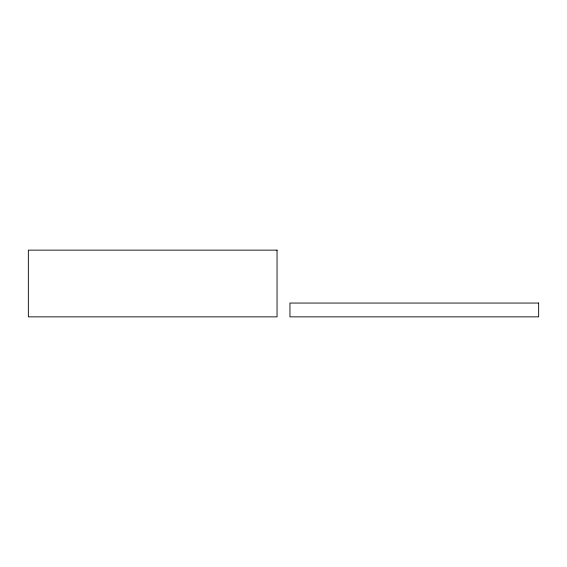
<?xml version="1.0" encoding="UTF-8"?>
<svg xmlns="http://www.w3.org/2000/svg" width="567" height="567" viewBox="0 0 567 567"><rect width="100%" height="100%" fill="white"/><g stroke="black" fill="none" stroke-linecap="round" stroke-linejoin="round"><path stroke-width="0.85" d="M277.043 250.139L28.35 250.139L28.35 316.861L277.043 316.861L277.043 250.139M538.65 303.054L289.957 303.054L289.957 316.861L538.65 316.861L538.65 303.054"/></g></svg>
